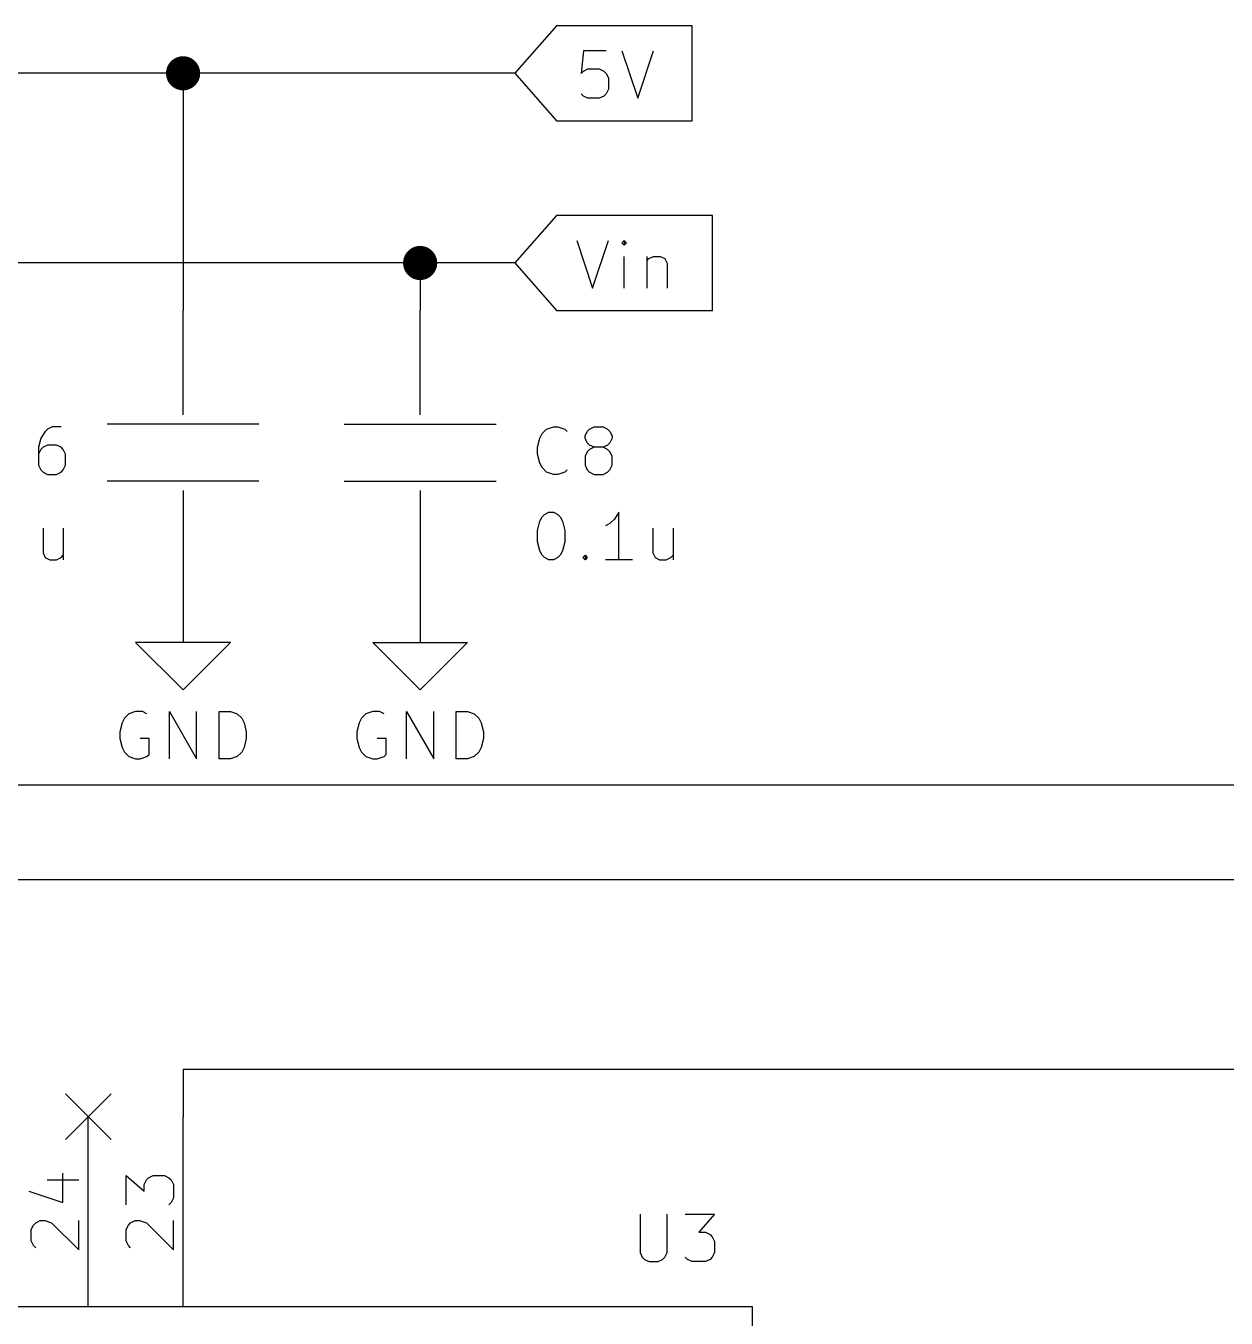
# Model space of a CAD drawing. Extents: x 0.4 to 11.3, y -7.9 to -0.4.
# Drawn here: x 2.484 to 3.75, y -5.812 to -4.45 of the extents above; entities that cross this region are included whole.
import ezdxf

# ---------------------------------------------------------------- set-up
doc = ezdxf.new("R2010")
doc.units = 0
doc.header["$MEASUREMENT"] = 0
for name, color, linetype in [('BLUE2', 5, 'CONTINUOUS'), ('CYAN2', 4, 'CONTINUOUS'), ('GREEN3', 91, 'CONTINUOUS'), ('LYELLOW', 51, 'CONTINUOUS'), ('RED2', 1, 'CONTINUOUS'), ('RED3', 11, 'CONTINUOUS')]:
    doc.layers.add(name, color=color, linetype=linetype)

msp = doc.modelspace()

# ---------------------------------------------------------------- linework, layer by layer
at = {"layer": 'BLUE2', "linetype": 'CONTINUOUS'}
for p, q in [((2.526, -5.576), (2.574, -5.624)), ((2.574, -5.576), (2.526, -5.624))]:
    msp.add_line(p, q, dxfattribs=at)
at = {"layer": 'CYAN2', "linetype": 'CONTINUOUS'}
for p, q in [((2.5071, -4.8752), (2.5047, -4.8776)), ((2.5071, -4.8752), (2.5047, -4.8776)), ((2.5118, -4.8728), (2.5071, -4.8752)), ((2.5118, -4.8728), (2.5071, -4.8752)), ((2.5213, -4.8728), (2.5118, -4.8728)), ((2.5213, -4.8728), (2.5118, -4.8728)), ((3.0287, -4.8799), (3.0334, -4.8752)), ((3.0287, -4.8799), (3.0334, -4.8752)), ((3.0334, -4.8752), (3.0406, -4.8728)), ((3.0334, -4.8752), (3.0406, -4.8728)), ((3.0406, -4.8728), (3.0453, -4.8728)), ((3.0406, -4.8728), (3.0453, -4.8728)), ((3.0453, -4.8728), (3.0525, -4.8752)), ((3.0453, -4.8728), (3.0525, -4.8752)), ((3.0525, -4.8752), (3.0549, -4.8776)), ((3.0525, -4.8752), (3.0549, -4.8776)), ((3.0763, -4.8776), (3.0787, -4.8752)), ((3.0763, -4.8776), (3.0787, -4.8752)), ((3.0787, -4.8752), (3.0834, -4.8728)), ((3.0787, -4.8752), (3.0834, -4.8728)), ((3.0834, -4.8728), (3.0929, -4.8728)), ((3.0834, -4.8728), (3.0929, -4.8728)), ((3.0929, -4.8728), (3.0977, -4.8752)), ((3.0929, -4.8728), (3.0977, -4.8752)), ((3.0977, -4.8752), (3.1001, -4.8776)), ((3.0977, -4.8752), (3.1001, -4.8776)), ((2.4999, -4.8847), (2.4975, -4.8942)), ((2.4999, -4.8847), (2.4975, -4.8942)), ((2.5047, -4.8776), (2.4999, -4.8847)), ((2.5047, -4.8776), (2.4999, -4.8847)), ((3.0239, -4.8942), (3.0263, -4.8847)), ((3.0239, -4.8942), (3.0263, -4.8847)), ((3.0263, -4.8847), (3.0287, -4.8799)), ((3.0263, -4.8847), (3.0287, -4.8799)), ((3.0739, -4.8823), (3.0763, -4.8776)), ((3.0739, -4.8823), (3.0763, -4.8776)), ((3.0739, -4.8847), (3.0739, -4.8823)), ((3.0739, -4.8847), (3.0739, -4.8823)), ((3.0763, -4.8895), (3.0739, -4.8847)), ((3.0763, -4.8895), (3.0739, -4.8847)), ((3.0787, -4.8919), (3.0763, -4.8895)), ((3.0787, -4.8919), (3.0763, -4.8895)), ((3.1001, -4.8895), (3.0977, -4.8919)), ((3.1001, -4.8895), (3.0977, -4.8919)), ((3.1001, -4.8776), (3.1025, -4.8823)), ((3.1001, -4.8776), (3.1025, -4.8823)), ((3.1025, -4.8847), (3.1001, -4.8895)), ((3.1025, -4.8847), (3.1001, -4.8895)), ((3.1025, -4.8823), (3.1025, -4.8847)), ((3.1025, -4.8823), (3.1025, -4.8847)), ((2.4975, -4.8942), (2.4975, -4.9133)), ((2.4975, -4.8942), (2.4975, -4.9133)), ((2.4999, -4.8966), (2.4975, -4.9014)), ((2.4999, -4.8966), (2.4975, -4.9014)), ((2.5023, -4.8942), (2.4999, -4.8966)), ((2.5023, -4.8942), (2.4999, -4.8966)), ((2.5071, -4.8919), (2.5023, -4.8942)), ((2.5071, -4.8919), (2.5023, -4.8942)), ((2.5166, -4.8919), (2.5071, -4.8919)), ((2.5166, -4.8919), (2.5071, -4.8919)), ((2.5213, -4.8942), (2.5166, -4.8919)), ((2.5213, -4.8942), (2.5166, -4.8919)), ((2.5237, -4.8966), (2.5213, -4.8942)), ((2.5237, -4.8966), (2.5213, -4.8942)), ((2.5261, -4.9014), (2.5237, -4.8966)), ((2.5261, -4.9014), (2.5237, -4.8966)), ((2.5261, -4.9133), (2.5261, -4.9014)), ((2.5261, -4.9133), (2.5261, -4.9014)), ((3.0239, -4.9014), (3.0239, -4.8942)), ((3.0239, -4.9014), (3.0239, -4.8942)), ((3.0263, -4.9109), (3.0239, -4.9014)), ((3.0263, -4.9109), (3.0239, -4.9014)), ((3.0763, -4.899), (3.0739, -4.9038)), ((3.0763, -4.899), (3.0739, -4.9038)), ((3.0739, -4.9038), (3.0739, -4.9133)), ((3.0739, -4.9038), (3.0739, -4.9133)), ((3.0787, -4.8966), (3.0763, -4.899)), ((3.0787, -4.8966), (3.0763, -4.899)), ((3.0834, -4.8942), (3.0787, -4.8919)), ((3.0834, -4.8942), (3.0787, -4.8919)), ((3.0834, -4.8942), (3.0787, -4.8966)), ((3.0834, -4.8942), (3.0787, -4.8966)), ((3.0929, -4.8942), (3.0834, -4.8942)), ((3.0929, -4.8942), (3.0834, -4.8942)), ((3.0977, -4.8919), (3.0929, -4.8942)), ((3.0977, -4.8919), (3.0929, -4.8942)), ((3.0977, -4.8966), (3.0929, -4.8942)), ((3.0977, -4.8966), (3.0929, -4.8942)), ((3.1001, -4.899), (3.0977, -4.8966)), ((3.1001, -4.899), (3.0977, -4.8966)), ((3.1025, -4.9038), (3.1001, -4.899)), ((3.1025, -4.9038), (3.1001, -4.899)), ((3.1025, -4.9133), (3.1025, -4.9038)), ((3.1025, -4.9133), (3.1025, -4.9038)), ((2.4975, -4.9133), (2.4999, -4.918)), ((2.4975, -4.9133), (2.4999, -4.918)), ((2.4999, -4.918), (2.5023, -4.9204)), ((2.4999, -4.918), (2.5023, -4.9204)), ((2.5213, -4.9204), (2.5237, -4.918)), ((2.5213, -4.9204), (2.5237, -4.918)), ((2.5237, -4.918), (2.5261, -4.9133)), ((2.5237, -4.918), (2.5261, -4.9133)), ((3.0287, -4.9157), (3.0263, -4.9109)), ((3.0287, -4.9157), (3.0263, -4.9109)), ((3.0334, -4.9204), (3.0287, -4.9157)), ((3.0334, -4.9204), (3.0287, -4.9157)), ((3.0549, -4.918), (3.0525, -4.9204)), ((3.0549, -4.918), (3.0525, -4.9204)), ((3.0739, -4.9133), (3.0763, -4.918)), ((3.0739, -4.9133), (3.0763, -4.918)), ((3.0763, -4.918), (3.0787, -4.9204)), ((3.0763, -4.918), (3.0787, -4.9204)), ((3.0977, -4.9204), (3.1001, -4.918)), ((3.0977, -4.9204), (3.1001, -4.918)), ((3.1001, -4.918), (3.1025, -4.9133)), ((3.1001, -4.918), (3.1025, -4.9133)), ((2.5023, -4.9204), (2.5071, -4.9228)), ((2.5023, -4.9204), (2.5071, -4.9228)), ((2.5071, -4.9228), (2.5166, -4.9228)), ((2.5071, -4.9228), (2.5166, -4.9228)), ((2.5166, -4.9228), (2.5213, -4.9204)), ((2.5166, -4.9228), (2.5213, -4.9204)), ((3.0406, -4.9228), (3.0334, -4.9204)), ((3.0406, -4.9228), (3.0334, -4.9204)), ((3.0453, -4.9228), (3.0406, -4.9228)), ((3.0453, -4.9228), (3.0406, -4.9228)), ((3.0525, -4.9204), (3.0453, -4.9228)), ((3.0525, -4.9204), (3.0453, -4.9228)), ((3.0787, -4.9204), (3.0834, -4.9228)), ((3.0787, -4.9204), (3.0834, -4.9228)), ((3.0834, -4.9228), (3.0929, -4.9228)), ((3.0834, -4.9228), (3.0929, -4.9228)), ((3.0929, -4.9228), (3.0977, -4.9204)), ((3.0929, -4.9228), (3.0977, -4.9204)), ((3.0239, -4.9819), (3.0263, -4.9723)), ((3.0239, -4.9819), (3.0263, -4.9723)), ((3.0263, -4.9723), (3.0287, -4.9676)), ((3.0263, -4.9723), (3.0287, -4.9676)), ((3.0287, -4.9676), (3.031, -4.9652)), ((3.0287, -4.9676), (3.031, -4.9652)), ((3.031, -4.9652), (3.0358, -4.9628)), ((3.031, -4.9652), (3.0358, -4.9628)), ((3.0358, -4.9628), (3.0406, -4.9628)), ((3.0358, -4.9628), (3.0406, -4.9628)), ((3.0406, -4.9628), (3.0453, -4.9652)), ((3.0406, -4.9628), (3.0453, -4.9652)), ((3.0453, -4.9652), (3.0477, -4.9676)), ((3.0453, -4.9652), (3.0477, -4.9676)), ((3.0477, -4.9676), (3.0501, -4.9723)), ((3.0477, -4.9676), (3.0501, -4.9723)), ((3.0501, -4.9723), (3.0525, -4.9819)), ((3.0501, -4.9723), (3.0525, -4.9819)), ((3.1049, -4.9699), (3.1001, -4.9747)), ((3.1049, -4.9699), (3.1001, -4.9747)), ((3.1096, -4.9628), (3.1049, -4.9699)), ((3.1096, -4.9628), (3.1049, -4.9699)), ((3.1096, -5.0128), (3.1096, -4.9628)), ((3.1096, -5.0128), (3.1096, -4.9628)), ((2.5023, -4.9795), (2.5023, -5.0057)), ((2.5023, -4.9795), (2.5023, -5.0057)), ((2.5237, -4.9795), (2.5237, -5.0128)), ((2.5237, -4.9795), (2.5237, -5.0128)), ((3.0239, -4.9938), (3.0239, -4.9819)), ((3.0239, -4.9938), (3.0239, -4.9819)), ((3.0525, -4.9819), (3.0525, -4.9938)), ((3.0525, -4.9819), (3.0525, -4.9938)), ((3.1001, -4.9747), (3.0953, -4.9771)), ((3.1001, -4.9747), (3.0953, -4.9771)), ((3.1453, -4.9795), (3.1453, -5.0057)), ((3.1453, -4.9795), (3.1453, -5.0057)), ((3.1668, -4.9795), (3.1668, -5.0128)), ((3.1668, -4.9795), (3.1668, -5.0128)), ((3.0263, -5.0033), (3.0239, -4.9938)), ((3.0263, -5.0033), (3.0239, -4.9938)), ((3.0525, -4.9938), (3.0501, -5.0033)), ((3.0525, -4.9938), (3.0501, -5.0033)), ((2.5023, -5.0057), (2.5047, -5.0104)), ((2.5023, -5.0057), (2.5047, -5.0104)), ((2.5047, -5.0104), (2.5094, -5.0128)), ((2.5047, -5.0104), (2.5094, -5.0128)), ((2.5094, -5.0128), (2.5166, -5.0128)), ((2.5094, -5.0128), (2.5166, -5.0128)), ((2.5166, -5.0128), (2.5213, -5.0104)), ((2.5166, -5.0128), (2.5213, -5.0104)), ((2.5213, -5.0104), (2.5237, -5.008)), ((2.5213, -5.0104), (2.5237, -5.008)), ((3.0287, -5.008), (3.0263, -5.0033)), ((3.0287, -5.008), (3.0263, -5.0033)), ((3.031, -5.0104), (3.0287, -5.008)), ((3.031, -5.0104), (3.0287, -5.008)), ((3.0358, -5.0128), (3.031, -5.0104)), ((3.0358, -5.0128), (3.031, -5.0104)), ((3.0406, -5.0128), (3.0358, -5.0128)), ((3.0406, -5.0128), (3.0358, -5.0128)), ((3.0453, -5.0104), (3.0406, -5.0128)), ((3.0453, -5.0104), (3.0406, -5.0128)), ((3.0477, -5.008), (3.0453, -5.0104)), ((3.0477, -5.008), (3.0453, -5.0104)), ((3.0501, -5.0033), (3.0477, -5.008)), ((3.0501, -5.0033), (3.0477, -5.008)), ((3.0715, -5.0104), (3.0739, -5.008)), ((3.0715, -5.0104), (3.0739, -5.008)), ((3.0739, -5.0128), (3.0715, -5.0104)), ((3.0739, -5.0128), (3.0715, -5.0104)), ((3.0739, -5.008), (3.0763, -5.0104)), ((3.0739, -5.008), (3.0739, -5.0128)), ((3.0739, -5.008), (3.0763, -5.0104)), ((3.0739, -5.008), (3.0739, -5.0128)), ((3.0763, -5.0104), (3.0739, -5.0128)), ((3.0763, -5.0104), (3.0739, -5.0128)), ((3.1239, -5.0128), (3.0953, -5.0128)), ((3.1239, -5.0128), (3.0953, -5.0128)), ((3.1453, -5.0057), (3.1477, -5.0104)), ((3.1453, -5.0057), (3.1477, -5.0104)), ((3.1477, -5.0104), (3.1525, -5.0128)), ((3.1477, -5.0104), (3.1525, -5.0128)), ((3.1525, -5.0128), (3.1596, -5.0128)), ((3.1525, -5.0128), (3.1596, -5.0128)), ((3.1596, -5.0128), (3.1644, -5.0104)), ((3.1596, -5.0128), (3.1644, -5.0104)), ((3.1644, -5.0104), (3.1668, -5.008)), ((3.1644, -5.0104), (3.1668, -5.008)), ((2.5929, -5.1752), (2.5881, -5.1799)), ((2.5929, -5.1752), (2.5881, -5.1799)), ((2.6, -5.1728), (2.5929, -5.1752)), ((2.6, -5.1728), (2.5929, -5.1752)), ((2.6071, -5.1728), (2.6, -5.1728)), ((2.6071, -5.1728), (2.6, -5.1728)), ((2.6119, -5.1752), (2.6071, -5.1728)), ((2.6119, -5.1752), (2.6071, -5.1728)), ((2.6357, -5.2228), (2.6357, -5.1728)), ((2.6357, -5.1728), (2.6643, -5.2228)), ((2.6357, -5.2228), (2.6357, -5.1728)), ((2.6357, -5.1728), (2.6643, -5.2228)), ((2.6643, -5.2228), (2.6643, -5.1728)), ((2.6643, -5.2228), (2.6643, -5.1728)), ((2.6881, -5.2228), (2.6881, -5.1728)), ((2.6881, -5.1728), (2.7, -5.1728)), ((2.6881, -5.2228), (2.6881, -5.1728)), ((2.6881, -5.1728), (2.7, -5.1728)), ((2.7, -5.1728), (2.7071, -5.1752)), ((2.7, -5.1728), (2.7071, -5.1752)), ((2.7071, -5.1752), (2.7119, -5.1799)), ((2.7071, -5.1752), (2.7119, -5.1799)), ((2.8429, -5.1752), (2.8381, -5.1799)), ((2.8429, -5.1752), (2.8381, -5.1799)), ((2.85, -5.1728), (2.8429, -5.1752)), ((2.85, -5.1728), (2.8429, -5.1752)), ((2.8571, -5.1728), (2.85, -5.1728)), ((2.8571, -5.1728), (2.85, -5.1728)), ((2.8619, -5.1752), (2.8571, -5.1728)), ((2.8619, -5.1752), (2.8571, -5.1728)), ((2.8857, -5.2228), (2.8857, -5.1728)), ((2.8857, -5.1728), (2.9143, -5.2228)), ((2.8857, -5.2228), (2.8857, -5.1728)), ((2.8857, -5.1728), (2.9143, -5.2228)), ((2.9143, -5.2228), (2.9143, -5.1728)), ((2.9143, -5.2228), (2.9143, -5.1728)), ((2.9381, -5.2228), (2.9381, -5.1728)), ((2.9381, -5.1728), (2.95, -5.1728)), ((2.9381, -5.2228), (2.9381, -5.1728)), ((2.9381, -5.1728), (2.95, -5.1728)), ((2.95, -5.1728), (2.9571, -5.1752)), ((2.95, -5.1728), (2.9571, -5.1752)), ((2.9571, -5.1752), (2.9619, -5.1799)), ((2.9571, -5.1752), (2.9619, -5.1799)), ((2.5857, -5.1847), (2.5833, -5.1942)), ((2.5857, -5.1847), (2.5833, -5.1942)), ((2.5881, -5.1799), (2.5857, -5.1847)), ((2.5881, -5.1799), (2.5857, -5.1847)), ((2.7119, -5.1799), (2.7143, -5.1847)), ((2.7119, -5.1799), (2.7143, -5.1847)), ((2.7143, -5.1847), (2.7167, -5.1942)), ((2.7143, -5.1847), (2.7167, -5.1942)), ((2.8357, -5.1847), (2.8333, -5.1942)), ((2.8357, -5.1847), (2.8333, -5.1942)), ((2.8381, -5.1799), (2.8357, -5.1847)), ((2.8381, -5.1799), (2.8357, -5.1847)), ((2.9619, -5.1799), (2.9643, -5.1847)), ((2.9619, -5.1799), (2.9643, -5.1847)), ((2.9643, -5.1847), (2.9667, -5.1942)), ((2.9643, -5.1847), (2.9667, -5.1942)), ((2.5833, -5.1942), (2.5833, -5.2014)), ((2.5833, -5.1942), (2.5833, -5.2014)), ((2.5833, -5.2014), (2.5857, -5.2109)), ((2.5833, -5.2014), (2.5857, -5.2109)), ((2.6143, -5.2014), (2.6048, -5.2014)), ((2.6143, -5.2014), (2.6048, -5.2014)), ((2.6143, -5.218), (2.6143, -5.2014)), ((2.6143, -5.218), (2.6143, -5.2014)), ((2.7167, -5.2014), (2.7143, -5.2109)), ((2.7167, -5.2014), (2.7143, -5.2109)), ((2.7167, -5.1942), (2.7167, -5.2014)), ((2.7167, -5.1942), (2.7167, -5.2014)), ((2.8333, -5.1942), (2.8333, -5.2014)), ((2.8333, -5.1942), (2.8333, -5.2014)), ((2.8333, -5.2014), (2.8357, -5.2109)), ((2.8333, -5.2014), (2.8357, -5.2109)), ((2.8643, -5.2014), (2.8548, -5.2014)), ((2.8643, -5.2014), (2.8548, -5.2014)), ((2.8643, -5.218), (2.8643, -5.2014)), ((2.8643, -5.218), (2.8643, -5.2014)), ((2.9667, -5.2014), (2.9643, -5.2109)), ((2.9667, -5.2014), (2.9643, -5.2109)), ((2.9667, -5.1942), (2.9667, -5.2014)), ((2.9667, -5.1942), (2.9667, -5.2014)), ((2.5857, -5.2109), (2.5881, -5.2157)), ((2.5857, -5.2109), (2.5881, -5.2157)), ((2.5881, -5.2157), (2.5929, -5.2204)), ((2.5881, -5.2157), (2.5929, -5.2204)), ((2.7119, -5.2157), (2.7071, -5.2204)), ((2.7119, -5.2157), (2.7071, -5.2204)), ((2.7143, -5.2109), (2.7119, -5.2157)), ((2.7143, -5.2109), (2.7119, -5.2157)), ((2.8357, -5.2109), (2.8381, -5.2157)), ((2.8357, -5.2109), (2.8381, -5.2157)), ((2.8381, -5.2157), (2.8429, -5.2204)), ((2.8381, -5.2157), (2.8429, -5.2204)), ((2.9619, -5.2157), (2.9571, -5.2204)), ((2.9619, -5.2157), (2.9571, -5.2204)), ((2.9643, -5.2109), (2.9619, -5.2157)), ((2.9643, -5.2109), (2.9619, -5.2157)), ((2.5929, -5.2204), (2.6, -5.2228)), ((2.5929, -5.2204), (2.6, -5.2228)), ((2.6, -5.2228), (2.6048, -5.2228)), ((2.6, -5.2228), (2.6048, -5.2228)), ((2.6048, -5.2228), (2.6119, -5.2204)), ((2.6048, -5.2228), (2.6119, -5.2204)), ((2.6119, -5.2204), (2.6143, -5.218)), ((2.6119, -5.2204), (2.6143, -5.218)), ((2.7, -5.2228), (2.6881, -5.2228)), ((2.7, -5.2228), (2.6881, -5.2228)), ((2.7071, -5.2204), (2.7, -5.2228)), ((2.7071, -5.2204), (2.7, -5.2228)), ((2.8429, -5.2204), (2.85, -5.2228)), ((2.8429, -5.2204), (2.85, -5.2228)), ((2.85, -5.2228), (2.8548, -5.2228)), ((2.85, -5.2228), (2.8548, -5.2228)), ((2.8548, -5.2228), (2.8619, -5.2204)), ((2.8548, -5.2228), (2.8619, -5.2204)), ((2.8619, -5.2204), (2.8643, -5.218)), ((2.8619, -5.2204), (2.8643, -5.218)), ((2.95, -5.2228), (2.9381, -5.2228)), ((2.95, -5.2228), (2.9381, -5.2228)), ((2.9571, -5.2204), (2.95, -5.2228)), ((2.9571, -5.2204), (2.95, -5.2228)), ((3.1319, -5.7028), (3.1319, -5.7433)), ((3.1319, -5.7028), (3.1319, -5.7433)), ((3.1605, -5.7433), (3.1605, -5.7028)), ((3.1605, -5.7433), (3.1605, -5.7028)), ((3.1795, -5.7028), (3.2105, -5.7028)), ((3.1795, -5.7028), (3.2105, -5.7028)), ((3.2105, -5.7028), (3.1938, -5.7218)), ((3.2105, -5.7028), (3.1938, -5.7218)), ((3.1938, -5.7218), (3.201, -5.7218)), ((3.1938, -5.7218), (3.201, -5.7218)), ((3.201, -5.7218), (3.2057, -5.7242)), ((3.201, -5.7218), (3.2057, -5.7242)), ((3.2057, -5.7242), (3.2081, -5.7266)), ((3.2057, -5.7242), (3.2081, -5.7266)), ((3.2081, -5.7266), (3.2105, -5.7314)), ((3.2081, -5.7266), (3.2105, -5.7314)), ((3.2105, -5.7314), (3.2105, -5.7433)), ((3.2105, -5.7314), (3.2105, -5.7433)), ((3.1319, -5.7433), (3.1343, -5.748)), ((3.1319, -5.7433), (3.1343, -5.748)), ((3.1343, -5.748), (3.1367, -5.7504)), ((3.1343, -5.748), (3.1367, -5.7504)), ((3.1557, -5.7504), (3.1581, -5.748)), ((3.1557, -5.7504), (3.1581, -5.748)), ((3.1581, -5.748), (3.1605, -5.7433)), ((3.1581, -5.748), (3.1605, -5.7433)), ((3.1819, -5.7504), (3.1795, -5.748)), ((3.1819, -5.7504), (3.1795, -5.748)), ((3.2081, -5.748), (3.2057, -5.7504)), ((3.2081, -5.748), (3.2057, -5.7504)), ((3.2105, -5.7433), (3.2081, -5.748)), ((3.2105, -5.7433), (3.2081, -5.748)), ((3.1367, -5.7504), (3.1414, -5.7528)), ((3.1367, -5.7504), (3.1414, -5.7528)), ((3.1414, -5.7528), (3.1509, -5.7528)), ((3.1414, -5.7528), (3.1509, -5.7528)), ((3.1509, -5.7528), (3.1557, -5.7504)), ((3.1509, -5.7528), (3.1557, -5.7504)), ((3.1867, -5.7528), (3.1819, -5.7504)), ((3.1867, -5.7528), (3.1819, -5.7504)), ((3.201, -5.7528), (3.1867, -5.7528)), ((3.201, -5.7528), (3.1867, -5.7528)), ((3.2057, -5.7504), (3.201, -5.7528)), ((3.2057, -5.7504), (3.201, -5.7528))]:
    msp.add_line(p, q, dxfattribs=at)
at = {"layer": 'GREEN3', "linetype": 'CONTINUOUS'}
for p, q in [((2.65, -4.5), (2.45, -4.5)), ((2.65, -4.5), (2.65, -4.75)), ((3, -4.5), (2.65, -4.5)), ((2.9, -4.7), (2.45, -4.7)), ((2.9, -4.7), (2.9, -4.75)), ((3, -4.7), (2.9, -4.7)), ((2.15, -5.25), (5.35, -5.25)), ((2.05, -5.35), (5.25, -5.35)), ((2.65, -5.55), (2.65, -5.6)), ((2.65, -5.55), (4.85, -5.55))]:
    msp.add_line(p, q, dxfattribs=at)
at = {"layer": 'GREEN3', "const_width": 0.018}
for points in [[(2.641, -4.5, 1), (2.659, -4.5, 1)], [(2.891, -4.7, 1), (2.909, -4.7, 1)]]:
    msp.add_lwpolyline(points, format="xyb", close=True, dxfattribs=at)
at = {"layer": 'LYELLOW', "linetype": 'CONTINUOUS'}
for p, q in [((1.05, -5.8), (3.25, -5.8)), ((3.25, -5.8), (3.25, -7))]:
    msp.add_line(p, q, dxfattribs=at)
at = {"layer": 'RED2', "linetype": 'CONTINUOUS'}
for p, q in [((3.0438, -4.45), (3, -4.5)), ((3.1868, -4.45), (3.0438, -4.45)), ((3.1868, -4.5), (3.1868, -4.45)), ((3.0723, -4.4764), (3.0699, -4.5002)), ((3.0961, -4.4764), (3.0723, -4.4764)), ((3.1127, -4.4764), (3.1294, -4.5264)), ((3.1294, -4.5264), (3.1461, -4.4764)), ((3.0723, -4.4978), (3.077, -4.4954)), ((3.077, -4.4954), (3.0889, -4.4954)), ((3.0889, -4.4954), (3.0937, -4.4978)), ((3, -4.5), (3.0438, -4.55)), ((3.0699, -4.5002), (3.0723, -4.4978)), ((3.0937, -4.4978), (3.0961, -4.5002)), ((3.0961, -4.5002), (3.0985, -4.5049)), ((3.0985, -4.5049), (3.0985, -4.5169)), ((3.1868, -4.55), (3.1868, -4.5)), ((3.0723, -4.524), (3.0699, -4.5216)), ((3.0961, -4.5216), (3.0937, -4.524)), ((3.0985, -4.5169), (3.0961, -4.5216)), ((3.077, -4.5264), (3.0723, -4.524)), ((3.0889, -4.5264), (3.077, -4.5264)), ((3.0937, -4.524), (3.0889, -4.5264)), ((3.0438, -4.55), (3.1868, -4.55)), ((3.0438, -4.65), (3, -4.7)), ((3.2082, -4.65), (3.0438, -4.65)), ((3.2082, -4.7), (3.2082, -4.65)), ((3.0651, -4.6764), (3.0818, -4.7264)), ((3.0818, -4.7264), (3.0985, -4.6764)), ((3.1151, -4.6764), (3.1127, -4.6788)), ((3.1127, -4.6788), (3.1151, -4.6811)), ((3.1175, -4.6788), (3.1151, -4.6764)), ((3.1151, -4.6764), (3.1151, -4.6811)), ((3.1151, -4.6811), (3.1175, -4.6788)), ((3, -4.7), (3.0438, -4.75)), ((3.1151, -4.7264), (3.1151, -4.693)), ((3.1389, -4.693), (3.1389, -4.7264)), ((3.1389, -4.6978), (3.1413, -4.6954)), ((3.1413, -4.6954), (3.1461, -4.693)), ((3.1461, -4.693), (3.1532, -4.693)), ((3.1532, -4.693), (3.158, -4.6954)), ((3.158, -4.6954), (3.1604, -4.7002)), ((3.1604, -4.7002), (3.1604, -4.7264)), ((3.2082, -4.75), (3.2082, -4.7)), ((2.65, -4.86), (2.65, -4.75)), ((2.65, -4.86), (2.65, -4.75)), ((2.9, -4.86), (2.9, -4.75)), ((2.9, -4.86), (2.9, -4.75)), ((3.0438, -4.75), (3.2082, -4.75)), ((2.73, -4.87), (2.57, -4.87)), ((2.82, -4.87), (2.98, -4.87)), ((2.73, -4.93), (2.57, -4.93)), ((2.82, -4.93), (2.98, -4.93)), ((2.65, -4.94), (2.65, -5.05)), ((2.65, -4.94), (2.65, -5.05)), ((2.9, -4.94), (2.9, -5.05)), ((2.9, -4.94), (2.9, -5.05)), ((2.65, -5.05), (2.65, -5.1)), ((2.9, -5.05), (2.9, -5.1)), ((2.65, -5.1), (2.6, -5.1)), ((2.6, -5.1), (2.65, -5.15)), ((2.65, -5.15), (2.7, -5.1)), ((2.7, -5.1), (2.65, -5.1)), ((2.9, -5.15), (2.85, -5.1)), ((2.85, -5.1), (2.9, -5.1)), ((2.9, -5.1), (2.95, -5.1)), ((2.95, -5.1), (2.9, -5.15)), ((2.55, -5.8), (2.55, -5.6)), ((2.55, -5.8), (2.55, -5.6)), ((2.65, -5.8), (2.65, -5.6)), ((2.65, -5.8), (2.65, -5.6)), ((1.05, -5.8), (3.25, -5.8)), ((3.25, -5.8), (3.25, -7))]:
    msp.add_line(p, q, dxfattribs=at)
at = {"layer": 'RED3', "linetype": 'CONTINUOUS'}
for p, q in [((2.5065, -5.6667), (2.5399, -5.6667)), ((2.5065, -5.6667), (2.5399, -5.6667)), ((2.5232, -5.6905), (2.5232, -5.6595)), ((2.5232, -5.6905), (2.5232, -5.6595)), ((2.5899, -5.6929), (2.5899, -5.6619)), ((2.5899, -5.6619), (2.6089, -5.6786)), ((2.5899, -5.6929), (2.5899, -5.6619)), ((2.5899, -5.6619), (2.6089, -5.6786)), ((2.6089, -5.6714), (2.6113, -5.6667)), ((2.6089, -5.6714), (2.6113, -5.6667)), ((2.6113, -5.6667), (2.6137, -5.6643)), ((2.6113, -5.6667), (2.6137, -5.6643)), ((2.6137, -5.6643), (2.6184, -5.6619)), ((2.6137, -5.6643), (2.6184, -5.6619)), ((2.6184, -5.6619), (2.6304, -5.6619)), ((2.6184, -5.6619), (2.6304, -5.6619)), ((2.6304, -5.6619), (2.6351, -5.6643)), ((2.6304, -5.6619), (2.6351, -5.6643)), ((2.6351, -5.6643), (2.6375, -5.6667)), ((2.6351, -5.6643), (2.6375, -5.6667)), ((2.6375, -5.6667), (2.6399, -5.6714)), ((2.6375, -5.6667), (2.6399, -5.6714)), ((2.4875, -5.6786), (2.5232, -5.6905)), ((2.4875, -5.6786), (2.5232, -5.6905)), ((2.6089, -5.6786), (2.6089, -5.6714)), ((2.6089, -5.6786), (2.6089, -5.6714)), ((2.6399, -5.6714), (2.6399, -5.6857)), ((2.6399, -5.6714), (2.6399, -5.6857)), ((2.6375, -5.6905), (2.6351, -5.6929)), ((2.6375, -5.6905), (2.6351, -5.6929)), ((2.6399, -5.6857), (2.6375, -5.6905)), ((2.6399, -5.6857), (2.6375, -5.6905)), ((2.4899, -5.719), (2.4923, -5.7143)), ((2.4899, -5.719), (2.4923, -5.7143)), ((2.4899, -5.7309), (2.4899, -5.719)), ((2.4899, -5.7309), (2.4899, -5.719)), ((2.4923, -5.7143), (2.4946, -5.7119)), ((2.4923, -5.7143), (2.4946, -5.7119)), ((2.4946, -5.7119), (2.4994, -5.7095)), ((2.4946, -5.7119), (2.4994, -5.7095)), ((2.4994, -5.7095), (2.5042, -5.7095)), ((2.4994, -5.7095), (2.5042, -5.7095)), ((2.5042, -5.7095), (2.5113, -5.7119)), ((2.5042, -5.7095), (2.5113, -5.7119)), ((2.5113, -5.7119), (2.5399, -5.7405)), ((2.5113, -5.7119), (2.5399, -5.7405)), ((2.5399, -5.7405), (2.5399, -5.7095)), ((2.5399, -5.7405), (2.5399, -5.7095)), ((2.5899, -5.719), (2.5923, -5.7143)), ((2.5899, -5.719), (2.5923, -5.7143)), ((2.5899, -5.7309), (2.5899, -5.719)), ((2.5899, -5.7309), (2.5899, -5.719)), ((2.5923, -5.7143), (2.5946, -5.7119)), ((2.5923, -5.7143), (2.5946, -5.7119)), ((2.5946, -5.7119), (2.5994, -5.7095)), ((2.5946, -5.7119), (2.5994, -5.7095)), ((2.5994, -5.7095), (2.6042, -5.7095)), ((2.5994, -5.7095), (2.6042, -5.7095)), ((2.6042, -5.7095), (2.6113, -5.7119)), ((2.6042, -5.7095), (2.6113, -5.7119)), ((2.6113, -5.7119), (2.6399, -5.7405)), ((2.6113, -5.7119), (2.6399, -5.7405)), ((2.6399, -5.7405), (2.6399, -5.7095)), ((2.6399, -5.7405), (2.6399, -5.7095)), ((2.4923, -5.7357), (2.4899, -5.7309)), ((2.4923, -5.7357), (2.4899, -5.7309)), ((2.5923, -5.7357), (2.5899, -5.7309)), ((2.5923, -5.7357), (2.5899, -5.7309)), ((2.4946, -5.7381), (2.4923, -5.7357)), ((2.4946, -5.7381), (2.4923, -5.7357)), ((2.5946, -5.7381), (2.5923, -5.7357)), ((2.5946, -5.7381), (2.5923, -5.7357))]:
    msp.add_line(p, q, dxfattribs=at)

doc.saveas('drawing.dxf')
